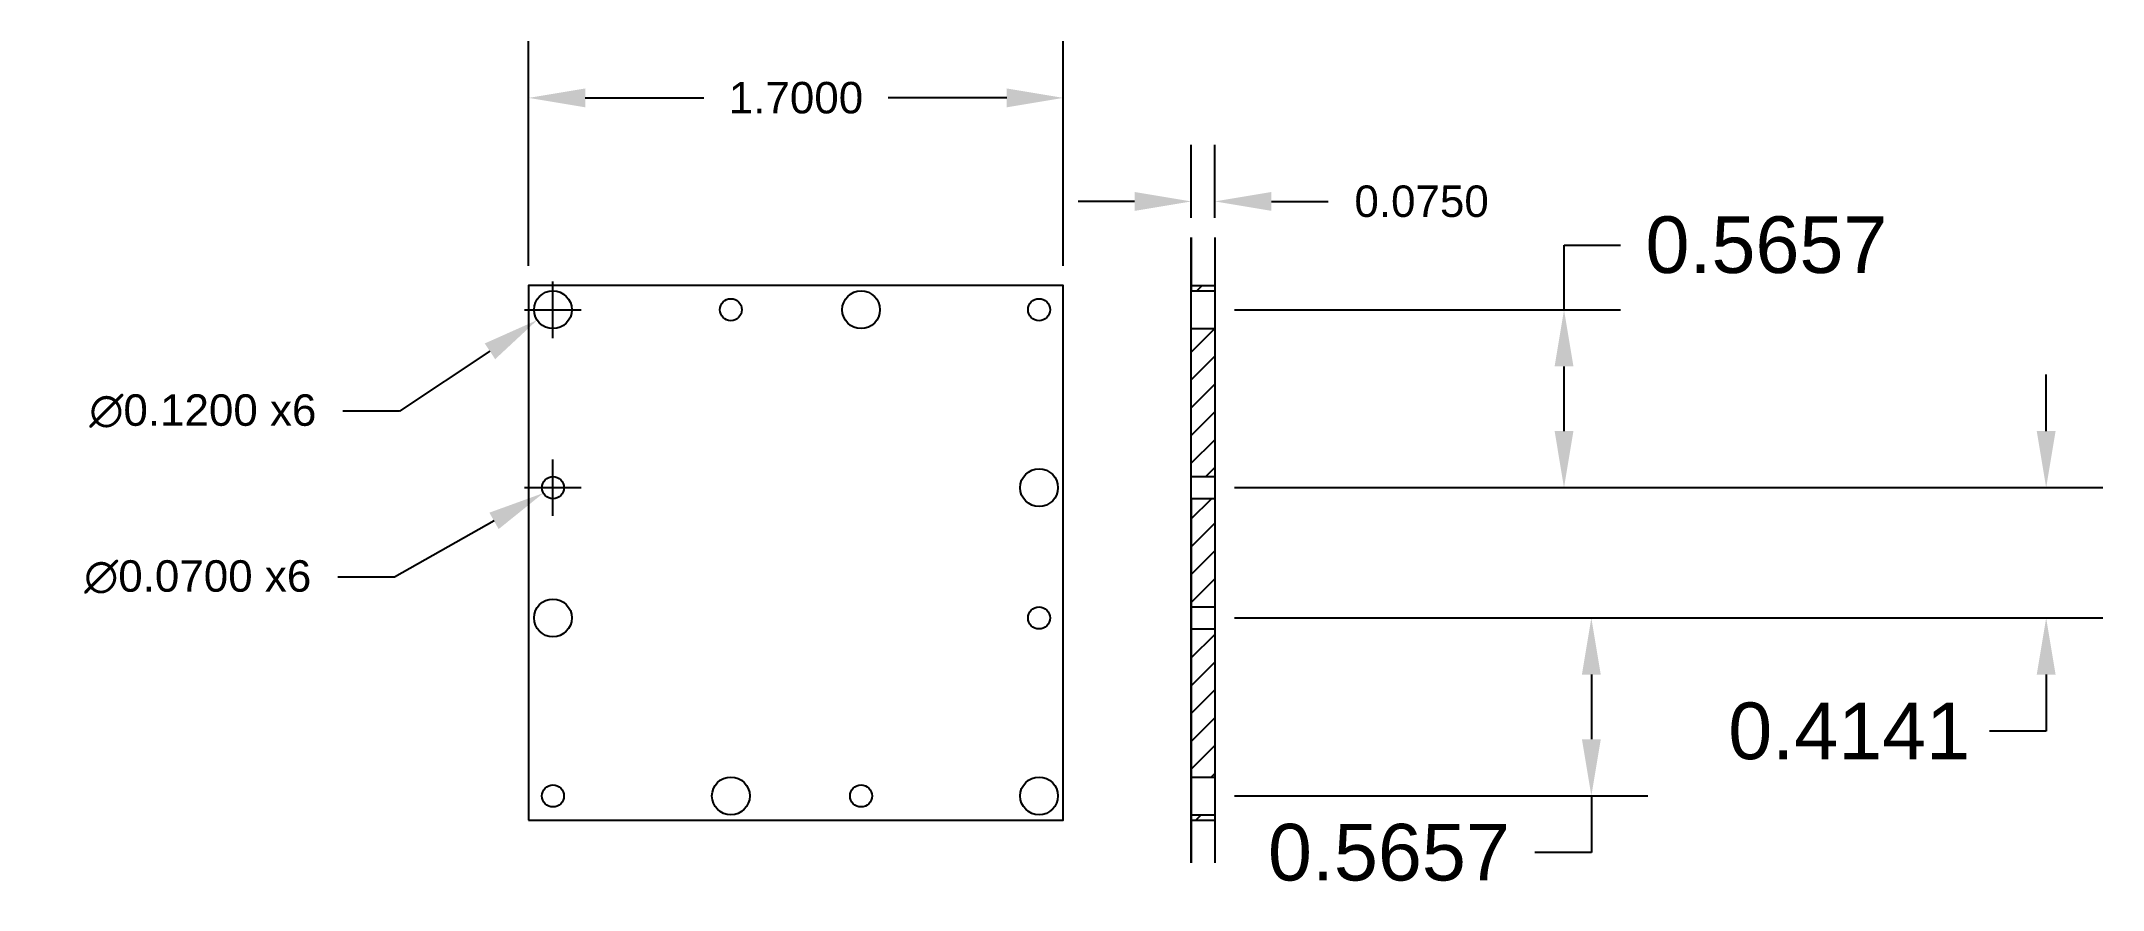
# Model space of a CAD drawing. Header units: inches. Extents: x -2.4 to 4.15, y -1.07 to 1.63.
import ezdxf

# ---------------------------------------------------------------- set-up
doc = ezdxf.new("R2010")
doc.units = ezdxf.units.IN
doc.header["$LTSCALE"] = 0.01
doc.header["$MEASUREMENT"] = 0
doc.styles.get("Standard").update_dxf_attribs({"font": 'arial.ttf'})
doc.dimstyles.get("Standard").update_dxf_attribs({"dimtxt": 0.18, "dimasz": 0.18, "dimexe": 0.18, "dimexo": 0.0625, "dimgap": 0.09, "dimtad": 0, "dimtih": 1, "dimtoh": 1, "dimdec": 4, "dimzin": 0, "dimdsep": 46, "dimtxsty": 'Standard', "dimcen": 0.09, "dimadec": 0, "dimazin": 0, "dimtfac": 1, "dimtdec": 4, "dimtofl": 0, "dimtmove": 0, "dimatfit": 2, "dimfxl": 1, "dimtolj": 1, "dimtzin": 0, "dimarcsym": 0})

# ---------------------------------------------------------------- blocks, each defined once
blk = doc.blocks.new('*D1')
at = {"color": 0, "lineweight": -2, "transparency": 16777216}
for p, q in [((-0.7727, 0.6827), (-0.7727, 0.8627)), ((-0.8627, 0.7727), (-0.6827, 0.7727)), ((-0.973, 0.6405), (-1.2607, 0.4504)), ((-1.2607, 0.4504), (-1.4407, 0.4504))]:
    blk.add_line(p, q, dxfattribs=at)
at = {"color": 0, "transparency": 16777216}
blk.add_solid([(-0.9895, 0.6655), (-0.9565, 0.6154), (-0.8228, 0.7397)], dxfattribs=at)
at = {"layer": 'Defpoints', "color": 0, "transparency": 16777216}
for p in [(-0.7227, 0.8058), (-0.8228, 0.7397)]:
    blk.add_point(p, dxfattribs=at)
at = {"color": 0, "transparency": 16777216, "insert": (-1.8858, 0.4504), "char_height": 0.18, "attachment_point": 5}
blk.add_mtext('\\A1;{\\H0.55556x;∅0.1200 x6}', dxfattribs=at)
blk = doc.blocks.new('*D2')
at = {"color": 0, "lineweight": -2, "transparency": 16777216}
for p, q in [((1.2568, 1.0644), (1.2568, 1.2968)), ((1.3318, 1.0644), (1.3318, 1.2968)), ((1.0768, 1.1168), (0.8968, 1.1168)), ((1.5118, 1.1168), (1.6918, 1.1168))]:
    blk.add_line(p, q, dxfattribs=at)
at = {"color": 0, "transparency": 16777216}
for points in [[(1.0768, 1.1468), (1.0768, 1.0868), (1.2568, 1.1168)], [(1.5118, 1.1468), (1.5118, 1.0868), (1.3318, 1.1168)]]:
    blk.add_solid(points, dxfattribs=at)
at = {"layer": 'Defpoints', "color": 0, "transparency": 16777216}
for p in [(1.3318, 1.1168), (1.2568, 1.0019), (1.3318, 1.0019)]:
    blk.add_point(p, dxfattribs=at)
at = {"color": 0, "transparency": 16777216, "insert": (1.9892, 1.1168), "char_height": 0.18, "attachment_point": 5}
blk.add_mtext('\\A1;{\\H0.55556x;0.0750}', dxfattribs=at)
blk = doc.blocks.new('*D3')
at = {"color": 0, "lineweight": -2, "transparency": 16777216}
for p, q in [((-0.7727, 0.1171), (-0.7727, 0.2971)), ((-0.8627, 0.2071), (-0.6827, 0.2071)), ((-0.9601, 0.1016), (-1.277, -0.0769)), ((-1.277, -0.0769), (-1.457, -0.0769))]:
    blk.add_line(p, q, dxfattribs=at)
at = {"color": 0, "transparency": 16777216}
blk.add_solid([(-0.9748, 0.1277), (-0.9454, 0.0754), (-0.8032, 0.1899)], dxfattribs=at)
at = {"layer": 'Defpoints', "color": 0, "transparency": 16777216}
for p in [(-0.7422, 0.2242), (-0.8032, 0.1899)]:
    blk.add_point(p, dxfattribs=at)
at = {"color": 0, "transparency": 16777216, "insert": (-1.9022, -0.0769), "char_height": 0.18, "attachment_point": 5}
blk.add_mtext('\\A1;{\\H0.55556x;∅0.0700 x6}', dxfattribs=at)
blk = doc.blocks.new('*D4')
at = {"color": 0, "lineweight": -2, "ltscale": 0.01, "transparency": 16777216}
for p, q in [((-0.85, 0.9125), (-0.85, 1.6259)), ((0.85, 0.9125), (0.85, 1.6259)), ((-0.67, 1.4459), (-0.2927, 1.4459)), ((0.67, 1.4459), (0.2927, 1.4459))]:
    blk.add_line(p, q, dxfattribs=at)
at = {"color": 0, "ltscale": 0.01, "transparency": 16777216}
for points in [[(-0.67, 1.4759), (-0.67, 1.4159), (-0.85, 1.4459)], [(0.67, 1.4759), (0.67, 1.4159), (0.85, 1.4459)]]:
    blk.add_solid(points, dxfattribs=at)
at = {"layer": 'Defpoints', "color": 0, "ltscale": 0.01, "transparency": 16777216}
for p in [(0.85, 1.4459), (-0.85, 0.85), (0.85, 0.85)]:
    blk.add_point(p, dxfattribs=at)
at = {"color": 0, "ltscale": 0.01, "transparency": 16777216, "insert": (0, 1.4459), "char_height": 0.18, "attachment_point": 5}
blk.add_mtext('\\A1;{\\H0.55556x;1.7000}', dxfattribs=at)
blk = doc.blocks.new('*D5')
at = {"color": 0, "lineweight": -2, "ltscale": 0.01, "transparency": 16777216}
for p, q in [((2.442, 0.7727), (2.442, 0.9781)), ((2.442, 0.9781), (2.622, 0.9781)), ((1.3943, 0.7727), (2.622, 0.7727)), ((2.442, 0.3871), (2.442, 0.5927)), ((1.3943, 0.2071), (2.622, 0.2071))]:
    blk.add_line(p, q, dxfattribs=at)
at = {"color": 0, "ltscale": 0.01, "transparency": 16777216}
for points in [[(2.412, 0.5927), (2.472, 0.5927), (2.442, 0.7727)], [(2.412, 0.3871), (2.472, 0.3871), (2.442, 0.2071)]]:
    blk.add_solid(points, dxfattribs=at)
at = {"layer": 'Defpoints', "color": 0, "ltscale": 0.01, "transparency": 16777216}
for p in [(1.3318, 0.7727), (1.3318, 0.2071), (2.442, 0.2071)]:
    blk.add_point(p, dxfattribs=at)
at = {"color": 0, "ltscale": 0.01, "transparency": 16777216, "insert": (3.0856, 0.9781), "char_height": 0.18, "attachment_point": 5}
blk.add_mtext('\\A1;0.5657', dxfattribs=at)
blk = doc.blocks.new('*D6')
at = {"color": 0, "lineweight": -2, "ltscale": 0.01, "transparency": 16777216}
for p, q in [((3.975, 0.3871), (3.975, 0.5671)), ((1.3943, 0.2071), (4.155, 0.2071)), ((1.3943, -0.2071), (4.155, -0.2071)), ((3.975, -0.3871), (3.975, -0.5671)), ((3.975, -0.5671), (3.795, -0.5671))]:
    blk.add_line(p, q, dxfattribs=at)
at = {"color": 0, "ltscale": 0.01, "transparency": 16777216}
for points in [[(3.945, 0.3871), (4.005, 0.3871), (3.975, 0.2071)], [(3.945, -0.3871), (4.005, -0.3871), (3.975, -0.2071)]]:
    blk.add_solid(points, dxfattribs=at)
at = {"layer": 'Defpoints', "color": 0, "ltscale": 0.01, "transparency": 16777216}
for p in [(1.3318, 0.2071), (1.3318, -0.2071), (3.975, -0.2071)]:
    blk.add_point(p, dxfattribs=at)
at = {"color": 0, "ltscale": 0.01, "transparency": 16777216, "insert": (3.3487, -0.5671), "char_height": 0.18, "attachment_point": 5}
blk.add_mtext('\\A1;0.4141', dxfattribs=at)
blk = doc.blocks.new('*D7')
at = {"color": 0, "lineweight": -2, "ltscale": 0.01, "transparency": 16777216}
for p, q in [((1.3943, -0.2071), (2.7089, -0.2071)), ((2.5289, -0.3871), (2.5289, -0.5927)), ((1.3943, -0.7727), (2.7089, -0.7727)), ((2.5289, -0.7727), (2.5289, -0.9527)), ((2.5289, -0.9527), (2.3489, -0.9527))]:
    blk.add_line(p, q, dxfattribs=at)
at = {"color": 0, "ltscale": 0.01, "transparency": 16777216}
for points in [[(2.4989, -0.3871), (2.5589, -0.3871), (2.5289, -0.2071)], [(2.4989, -0.5927), (2.5589, -0.5927), (2.5289, -0.7727)]]:
    blk.add_solid(points, dxfattribs=at)
at = {"layer": 'Defpoints', "color": 0, "ltscale": 0.01, "transparency": 16777216}
for p in [(1.3318, -0.2071), (1.3318, -0.7727), (2.5289, -0.7727)]:
    blk.add_point(p, dxfattribs=at)
at = {"color": 0, "ltscale": 0.01, "transparency": 16777216, "insert": (1.8852, -0.9527), "char_height": 0.18, "attachment_point": 5}
blk.add_mtext('\\A1;0.5657', dxfattribs=at)

msp = doc.modelspace()

# ---------------------------------------------------------------- hatches: boundary and pattern name
h = msp.add_hatch()
h.set_pattern_fill('ANSI31', color=256, scale=0.5)
h.paths.add_polyline_path([(1.33179, -0.71274), (1.33179, -0.24206), (1.2568, -0.24206), (1.2568, -0.71274)])
h.paths.add_polyline_path([(1.33179, -0.17206), (1.33179, 0.17206), (1.2568, 0.17206), (1.2568, -0.17206)])
h.paths.add_polyline_path([(1.33179, 0.24206), (1.33179, 0.71274), (1.2568, 0.71274), (1.2568, 0.24206)])
h.paths.add_polyline_path([(1.33179, 0.83274), (1.33179, 0.85), (1.2568, 0.85), (1.2568, 0.83274)])
h.paths.add_polyline_path([(1.33179, -0.85), (1.33179, -0.83274), (1.2568, -0.83274), (1.2568, -0.85)])

# ---------------------------------------------------------------- linework, layer by layer
at = {"ltscale": 0.01}
for p, q in [((1.2568, 1.00193), (1.2568, 0.83274)), ((1.2568, 1.00193), (1.2568, 0.83274)), ((1.33179, 1.00193), (1.33179, 0.83274)), ((1.33179, 0.24206), (1.33179, -0.98547)), ((1.2568, 0.17206), (1.2568, -0.98547))]:
    msp.add_line(p, q, dxfattribs=at)
for p, q in [((1.2568, 0.85), (1.33179, 0.85)), ((1.2568, 0.83274), (1.33179, 0.83274)), ((1.2568, 0.71274), (1.33179, 0.71274)), ((1.2568, 0.24206), (1.33179, 0.24206)), ((1.33179, 0.17206), (1.2568, 0.17206)), ((1.2568, -0.17206), (1.33179, -0.17206)), ((1.2568, -0.24206), (1.33179, -0.24206)), ((1.2568, -0.71274), (1.33179, -0.71274)), ((1.2568, -0.83274), (1.33179, -0.83274)), ((1.2568, -0.85), (1.33179, -0.85))]:
    msp.add_line(p, q)
for points in [[(1.2568, -0.98547), (1.2568, 1.00193)], [(1.33179, 1.00193), (1.33179, -0.98547)]]:
    msp.add_lwpolyline(points)
msp.add_lwpolyline([(-0.85, -0.85), (0.85, -0.85), (0.85, 0.85), (-0.85, 0.85)], close=True)
for centre, radius in [((-0.77274, 0.77274), 0.06), ((-0.20706, 0.77274), 0.035), ((0.20706, 0.77274), 0.06), ((0.77274, 0.77274), 0.035), ((0.77274, 0.20706), 0.06), ((-0.77274, 0.20706), 0.035), ((-0.77272, -0.20706), 0.06), ((0.77274, -0.20706), 0.035), ((-0.20706, -0.77274), 0.06), ((0.77274, -0.77274), 0.06), ((-0.77274, -0.77274), 0.035), ((0.20706, -0.77274), 0.035)]:
    msp.add_circle(centre, radius)

# ---------------------------------------------------------------- dimensions: what is measured, and where the dimension line sits
dim = msp.add_linear_dim(base=(0.85, 1.44591), p1=(-0.85, 0.85), p2=(0.85, 0.85), text='{\\H0.55556x;<>}', dimstyle='Standard', dxfattribs=at)
dim.commit()
dim.dimension.update_dxf_attribs({"geometry": '*D4', "text_midpoint": (0, 1.44591)})
dim = msp.add_linear_dim(base=(1.33179, 1.11677), p1=(1.2568, 1.00193), p2=(1.33179, 1.00193), text='{\\H0.55556x;<>}', dimstyle='Standard')
dim.commit()
dim.dimension.update_dxf_attribs({"geometry": '*D2', "text_midpoint": (1.9892, 1.11677), "dimtype": 160})
for base, p1, p2, picture, middle in [((2.442, 0.20706), (1.33179, 0.77274), (1.33179, 0.20706), '*D5', (3.08563, 0.97811)), ((3.97497, -0.20706), (1.33179, 0.20706), (1.33179, -0.20706), '*D6', (3.34871, -0.56706)), ((2.52886, -0.77274), (1.33179, -0.20706), (1.33179, -0.77274), '*D7', (1.88523, -0.95274))]:
    dim = msp.add_linear_dim(base=base, p1=p1, p2=p2, angle=90, dimstyle='Standard', dxfattribs=at)
    dim.commit()
    dim.dimension.update_dxf_attribs({"geometry": picture, "text_midpoint": middle, "dimtype": 160})
for p1, p2, text, picture, middle in [((-0.72268, 0.80581), (-0.8228, 0.73967), '{\\H0.55556x;<> x6}', '*D1', (-1.88578, 0.45045)), ((-0.74224, 0.22423), (-0.80324, 0.18989), '{\\H0.55556x;∅0.0700 x6}', '*D3', (-1.90216, -0.07695))]:
    dim = msp.add_diameter_dim_2p(p1=p1, p2=p2, text=text, dimstyle='Standard')
    dim.commit()
    dim.dimension.update_dxf_attribs({"geometry": picture, "text_midpoint": middle, "dimtype": 163})

doc.saveas('drawing.dxf')
